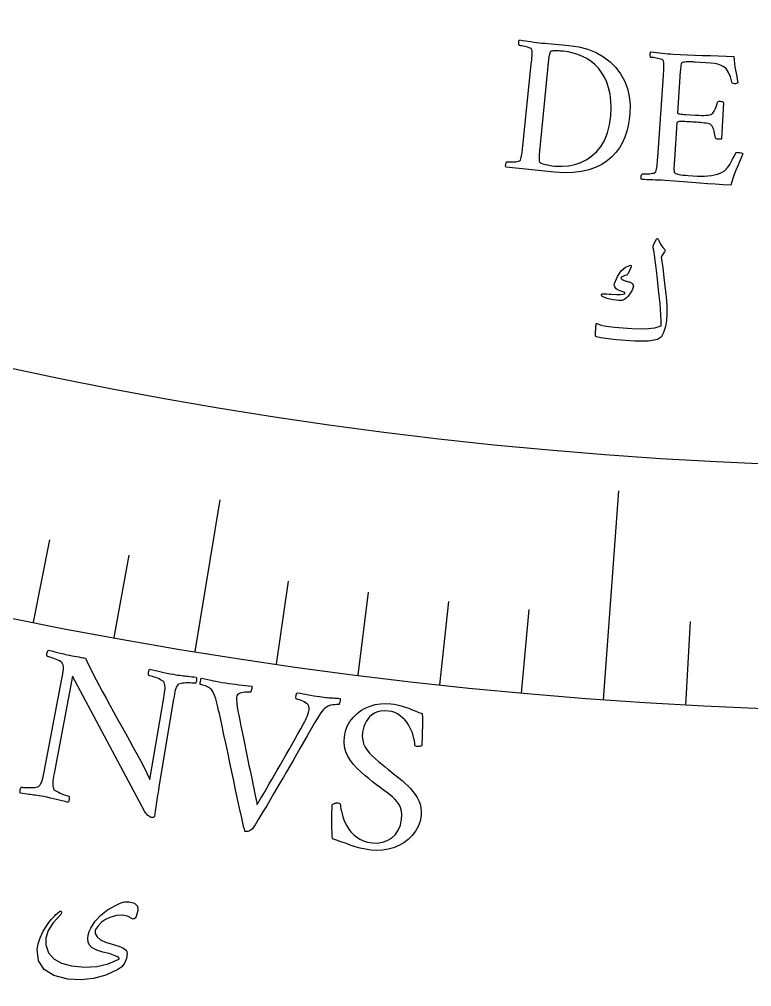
# Model space of a CAD drawing. Header units: millimetres. Extents: x -68 to 67, y -67 to 79.
# Drawn here: x -10.7 to -2.21, y -56.84 to -45.63 of the extents above; entities that cross this region are included whole.
import ezdxf

# ---------------------------------------------------------------- set-up
doc = ezdxf.new("R2010")
doc.units = ezdxf.units.MM
for name, color, linetype in [('CUT_OUTER', 1, 'Continuous'), ('ENGRAVE', 7, 'Continuous'), ('ENGRAVE_FINE', 8, 'Continuous'), ('TEXT', 5, 'Continuous')]:
    doc.layers.add(name, color=color, linetype=linetype)

msp = doc.modelspace()

# ---------------------------------------------------------------- linework, layer by layer
at = {"layer": 'CUT_OUTER'}
msp.add_arc((0, -0.0003), 67.4997, 179.84931, 4.094999, dxfattribs=at)
at = {"layer": 'ENGRAVE'}
for points in [[(-3.9238, -53.5189), (-3.7461, -51.0954)], [(-8.6594, -52.9592), (-8.3719, -51.2006)]]:
    msp.add_lwpolyline(points, dxfattribs=at)
for radius in [66.15, 66.15, 64.3781, 61.0875, 61.0875, 58.4888, 53.6625, 53.6625, 50.8275]:
    msp.add_circle((0, 0), radius, dxfattribs=at)
at = {"layer": 'ENGRAVE_FINE'}
for points in [[(-10.5358, -52.6181), (-10.345, -51.665)], [(-9.5992, -52.797), (-9.4253, -51.8406)], [(-7.7168, -53.1048), (-7.577, -52.1429)], [(-6.7716, -53.2335), (-6.649, -52.2693)], [(-5.8242, -53.3455), (-5.7187, -52.3792)], [(-4.8748, -53.4406), (-4.7865, -52.4726)], [(-2.9714, -53.5802), (-2.9176, -52.6097)]]:
    msp.add_lwpolyline(points, dxfattribs=at)
at = {"layer": 'TEXT'}
for points in [[(-4.3264, -45.9344), (-4.212, -45.951), (-4.107, -45.9783), (-4.0113, -46.0165), (-3.9247, -46.0657), (-3.8481, -46.124), (-3.7821, -46.19), (-3.7266, -46.2636), (-3.6817, -46.3449), (-3.6481, -46.4323), (-3.6263, -46.5244), (-3.6163, -46.6211), (-3.6184, -46.7225), (-3.6262, -46.7926), (-3.6388, -46.8614), (-3.6562, -46.929), (-3.6784, -46.9953), (-3.7063, -47.0591), (-3.7406, -47.1188), (-3.7815, -47.1746), (-3.8289, -47.2264), (-3.8835, -47.2731), (-3.9459, -47.3135), (-4.0161, -47.3475), (-4.0941, -47.3752), (-4.1806, -47.3952), (-4.2762, -47.4064), (-4.381, -47.4087), (-4.4948, -47.402), (-5.0549, -47.3455), (-5.0583, -47.3397), (-5.0601, -47.3323), (-5.0606, -47.3234), (-5.0595, -47.3128), (-5.0575, -47.3024), (-5.0549, -47.2938), (-5.0517, -47.2869), (-5.0481, -47.2819), (-5.0398, -47.2825), (-5.0285, -47.2831), (-5.0144, -47.2835), (-4.9973, -47.2838), (-4.979, -47.2837), (-4.961, -47.2828), (-4.9434, -47.2811), (-4.9261, -47.2786), (-4.911, -47.2755), (-4.8996, -47.2716), (-4.8922, -47.2671), (-4.8885, -47.2619), (-4.8829, -47.2476), (-4.8781, -47.2313), (-4.8741, -47.2129), (-4.8709, -47.1924), (-4.8681, -47.1704), (-4.8654, -47.1476), (-4.8628, -47.1239), (-4.8602, -47.0993), (-4.7623, -46.151), (-4.7598, -46.1263), (-4.7576, -46.1023), (-4.7555, -46.079), (-4.7537, -46.0565), (-4.7525, -46.0352), (-4.7526, -46.0161), (-4.7539, -45.9989), (-4.7563, -45.9838), (-4.7586, -45.9771), (-4.7648, -45.9708), (-4.7748, -45.9651), (-4.7887, -45.9597), (-4.8047, -45.9548), (-4.8212, -45.9503), (-4.8381, -45.9462), (-4.8555, -45.9424), (-4.8718, -45.9391), (-4.8853, -45.9366), (-4.8961, -45.9348), (-4.9042, -45.9338), (-4.9066, -45.928), (-4.9081, -45.9207), (-4.9088, -45.9117), (-4.9085, -45.9011), (-4.9074, -45.8906), (-4.9051, -45.8819), (-4.9018, -45.8751), (-4.8974, -45.8701), (-4.8643, -45.8749), (-4.8315, -45.8797), (-4.799, -45.8846), (-4.7668, -45.8896), (-4.7348, -45.8944), (-4.7031, -45.8988), (-4.6716, -45.9026), (-4.6404, -45.906), (-4.6066, -45.9093), (-4.5697, -45.9128), (-4.5298, -45.9164), (-4.4867, -45.9201), (-4.4433, -45.9239), (-4.4021, -45.9275), (-4.3631, -45.931), (-4.3264, -45.9344)], [(-4.5704, -46.175), (-4.6641, -47.1214), (-4.665, -47.1306), (-4.6661, -47.1422), (-4.6675, -47.1562), (-4.6691, -47.1726), (-4.6706, -47.1901), (-4.6717, -47.2074), (-4.6723, -47.2244), (-4.6725, -47.2412), (-4.6721, -47.2562), (-4.6713, -47.268), (-4.6701, -47.2766), (-4.6684, -47.2818), (-4.6598, -47.2911), (-4.6461, -47.2995), (-4.6272, -47.307), (-4.6032, -47.3135), (-4.5761, -47.3191), (-4.5478, -47.324), (-4.5185, -47.3281), (-4.4881, -47.3314), (-4.409, -47.3345), (-4.3325, -47.3287), (-4.2586, -47.3139), (-4.1872, -47.2901), (-4.12, -47.2571), (-4.0586, -47.2144), (-4.003, -47.1622), (-3.9531, -47.1003), (-3.911, -47.0285), (-3.8784, -46.9463), (-3.8553, -46.8536), (-3.8417, -46.7506), (-3.8374, -46.6593), (-3.84, -46.5746), (-3.8495, -46.4966), (-3.8659, -46.4251), (-3.8882, -46.3598), (-3.9154, -46.3002), (-3.9475, -46.2464), (-3.9845, -46.1982), (-4.0256, -46.1556), (-4.07, -46.1185), (-4.1175, -46.0867), (-4.1683, -46.0603), (-4.2216, -46.0389), (-4.2765, -46.022), (-4.333, -46.0096), (-4.3912, -46.0017), (-4.3993, -46.001), (-4.4102, -46.0002), (-4.4239, -45.9992), (-4.4404, -45.9981), (-4.458, -45.9972), (-4.4751, -45.9968), (-4.4917, -45.9968), (-4.5078, -45.9973), (-4.522, -45.9987), (-4.5329, -46.0012), (-4.5406, -46.0049), (-4.545, -46.0097), (-4.5492, -46.0218), (-4.5529, -46.0357), (-4.5561, -46.0515), (-4.5588, -46.0693), (-4.5612, -46.0882), (-4.5634, -46.1076), (-4.5656, -46.1274), (-4.5677, -46.1477), (-4.568, -46.1511), (-4.5684, -46.1545), (-4.5687, -46.1579), (-4.569, -46.1613), (-4.5694, -46.1647), (-4.5697, -46.1681), (-4.57, -46.1715), (-4.5704, -46.175)], [(-3.1166, -46.0346), (-3.0376, -46.0394), (-2.9547, -46.0435), (-2.8679, -46.0469), (-2.777, -46.0494), (-2.6848, -46.0519), (-2.5937, -46.055), (-2.5038, -46.0587), (-2.4151, -46.063), (-2.4113, -46.1047), (-2.4065, -46.1447), (-2.4008, -46.183), (-2.3941, -46.2197), (-2.3872, -46.2559), (-2.3805, -46.2926), (-2.3741, -46.3298), (-2.368, -46.3676), (-2.3749, -46.3723), (-2.3836, -46.3754), (-2.3942, -46.377), (-2.4068, -46.377), (-2.4197, -46.3754), (-2.429, -46.3719), (-2.435, -46.3666), (-2.4374, -46.3594), (-2.454, -46.2972), (-2.4748, -46.247), (-2.4998, -46.2088), (-2.5291, -46.1828), (-2.5621, -46.1649), (-2.5981, -46.1515), (-2.6371, -46.1424), (-2.6792, -46.1377), (-2.8669, -46.1264), (-2.875, -46.126), (-2.8859, -46.1255), (-2.8997, -46.125), (-2.9162, -46.1244), (-2.9338, -46.1241), (-2.9509, -46.1242), (-2.9675, -46.1248), (-2.9836, -46.1259), (-2.9977, -46.1277), (-3.0086, -46.1305), (-3.0161, -46.1345), (-3.0204, -46.1395), (-3.0242, -46.1516), (-3.0274, -46.1654), (-3.0301, -46.181), (-3.0321, -46.1983), (-3.0338, -46.2167), (-3.0354, -46.2353), (-3.0368, -46.2543), (-3.0382, -46.2735), (-3.0387, -46.2811), (-3.0391, -46.2878), (-3.0395, -46.2936), (-3.0398, -46.2986), (-3.0671, -46.7138), (-3.0655, -46.7181), (-3.0602, -46.7217), (-3.0512, -46.7248), (-3.0384, -46.7272), (-3.0233, -46.7291), (-3.0074, -46.7309), (-2.9906, -46.7324), (-2.9729, -46.7337), (-2.8574, -46.7409), (-2.8199, -46.7429), (-2.7868, -46.744), (-2.7581, -46.7443), (-2.7337, -46.7437), (-2.7129, -46.7419), (-2.695, -46.7385), (-2.68, -46.7335), (-2.6679, -46.7269), (-2.6578, -46.7184), (-2.6487, -46.7079), (-2.6406, -46.6954), (-2.6335, -46.6807), (-2.6268, -46.6637), (-2.6195, -46.6437), (-2.6119, -46.621), (-2.6038, -46.5954), (-2.6006, -46.5886), (-2.5941, -46.5839), (-2.5843, -46.5814), (-2.5713, -46.5812), (-2.5588, -46.5826), (-2.5483, -46.5853), (-2.5399, -46.5893), (-2.5336, -46.5947), (-2.5564, -47.0147), (-2.5623, -47.0184), (-2.5704, -47.0208), (-2.5808, -47.022), (-2.5933, -47.0219), (-2.6057, -47.0202), (-2.6153, -47.0166), (-2.6223, -47.0113), (-2.6266, -47.004), (-2.6326, -46.9738), (-2.6381, -46.9481), (-2.6431, -46.9269), (-2.6476, -46.9101), (-2.6518, -46.8967), (-2.6559, -46.8856), (-2.6598, -46.8768), (-2.6636, -46.8702), (-2.6675, -46.8651), (-2.6719, -46.8603), (-2.6767, -46.856), (-2.6819, -46.852), (-2.6892, -46.8474), (-2.7002, -46.8432), (-2.7149, -46.8396), (-2.7334, -46.8365), (-2.7542, -46.8337), (-2.7761, -46.8311), (-2.7989, -46.8287), (-2.8228, -46.8266), (-2.8468, -46.8246), (-2.8701, -46.8228), (-2.8927, -46.8212), (-2.9146, -46.8198), (-2.9298, -46.8189), (-2.9461, -46.8181), (-2.9633, -46.8174), (-2.9816, -46.8167), (-2.9997, -46.8163), (-3.0166, -46.8162), (-3.0322, -46.8165), (-3.0465, -46.8171), (-3.0586, -46.8186), (-3.0673, -46.8212), (-3.0727, -46.8251), (-3.0747, -46.8302), (-3.1026, -47.2545), (-3.1027, -47.2571), (-3.103, -47.2602), (-3.1032, -47.2639), (-3.1035, -47.2682), (-3.1045, -47.2853), (-3.1056, -47.3047), (-3.1067, -47.3264), (-3.1077, -47.3504), (-3.1081, -47.3729), (-3.1071, -47.39), (-3.1048, -47.4017), (-3.1011, -47.4081), (-3.0895, -47.4161), (-3.0764, -47.4226), (-3.0619, -47.4276), (-3.0461, -47.4312), (-3.0272, -47.4339), (-3.0034, -47.4365), (-2.975, -47.4389), (-2.9417, -47.4412), (-2.8337, -47.4478), (-2.7935, -47.4491), (-2.7535, -47.4485), (-2.7137, -47.4458), (-2.6741, -47.441), (-2.6366, -47.4342), (-2.6029, -47.4255), (-2.5733, -47.4148), (-2.5475, -47.4022), (-2.5216, -47.3857), (-2.4984, -47.3656), (-2.4778, -47.3417), (-2.46, -47.3141), (-2.4437, -47.2839), (-2.4275, -47.2525), (-2.4117, -47.2198), (-2.396, -47.1857), (-2.392, -47.1799), (-2.3852, -47.176), (-2.3757, -47.1739), (-2.3633, -47.1736), (-2.3445, -47.1754), (-2.3292, -47.1788), (-2.3174, -47.1836), (-2.3091, -47.1901), (-2.3278, -47.2356), (-2.3473, -47.2826), (-2.3675, -47.3309), (-2.3887, -47.3807), (-2.4085, -47.4293), (-2.4248, -47.4744), (-2.4377, -47.516), (-2.4471, -47.554), (-2.5379, -47.5489), (-2.6285, -47.5431), (-2.7186, -47.5366), (-2.8085, -47.5294), (-2.9011, -47.5219), (-2.9994, -47.5143), (-3.1035, -47.5068), (-3.2134, -47.4992), (-3.2516, -47.4968), (-3.2877, -47.495), (-3.3219, -47.4936), (-3.3541, -47.4929), (-3.3855, -47.4922), (-3.4175, -47.4909), (-3.4501, -47.4892), (-3.4832, -47.487), (-3.4867, -47.4813), (-3.4889, -47.474), (-3.4896, -47.4651), (-3.4889, -47.4545), (-3.4872, -47.444), (-3.4849, -47.4353), (-3.482, -47.4284), (-3.4785, -47.4232), (-3.4701, -47.4236), (-3.4589, -47.4238), (-3.4447, -47.4237), (-3.4277, -47.4235), (-3.4094, -47.4227), (-3.3914, -47.4212), (-3.3739, -47.4189), (-3.3567, -47.4159), (-3.3417, -47.4123), (-3.3305, -47.408), (-3.3231, -47.4032), (-3.3197, -47.3979), (-3.3145, -47.3835), (-3.3103, -47.367), (-3.3069, -47.3485), (-3.3044, -47.3279), (-3.3023, -47.3059), (-3.3004, -47.2829), (-3.2985, -47.2591), (-3.2967, -47.2345), (-3.2303, -46.2834), (-3.2287, -46.2587), (-3.2272, -46.2347), (-3.2259, -46.2113), (-3.2248, -46.1887), (-3.2244, -46.1675), (-3.2251, -46.1483), (-3.2269, -46.1312), (-3.2299, -46.1161), (-3.2324, -46.1095), (-3.2388, -46.1035), (-3.249, -46.098), (-3.2631, -46.0932), (-3.2792, -46.0888), (-3.2959, -46.0848), (-3.3129, -46.0812), (-3.3304, -46.078), (-3.3468, -46.0754), (-3.3604, -46.0733), (-3.3712, -46.0719), (-3.3793, -46.0711), (-3.3819, -46.0654), (-3.3837, -46.0581), (-3.3846, -46.0492), (-3.3848, -46.0386), (-3.3839, -46.028), (-3.382, -46.0193), (-3.3789, -46.0123), (-3.3746, -46.0072), (-3.3414, -46.0109), (-3.3085, -46.0146), (-3.2758, -46.0184), (-3.2435, -46.0224), (-3.2114, -46.0261), (-3.1795, -46.0294), (-3.1479, -46.0322), (-3.1166, -46.0346)], [(-3.2876, -48.1871), (-3.2803, -48.2039), (-3.2726, -48.22), (-3.2644, -48.2352), (-3.2558, -48.2496), (-3.2467, -48.2631), (-3.2369, -48.2758), (-3.2266, -48.2878), (-3.2156, -48.2989), (-3.2115, -48.3049), (-3.2104, -48.3118), (-3.2124, -48.3194), (-3.2175, -48.3277), (-3.2475, -48.3716), (-3.2505, -48.3763), (-3.2526, -48.3804), (-3.254, -48.3837), (-3.2545, -48.3864), (-3.2381, -48.5114), (-3.224, -48.6242), (-3.2122, -48.725), (-3.2028, -48.8137), (-3.1958, -48.8902), (-3.1914, -48.9544), (-3.1897, -49.0063), (-3.1905, -49.0459), (-3.1954, -49.1204), (-3.1983, -49.144), (-3.2023, -49.1675), (-3.2074, -49.1911), (-3.2138, -49.2147), (-3.2213, -49.2383), (-3.2303, -49.2619), (-3.2405, -49.2856), (-3.2522, -49.3092), (-3.3006, -49.3422), (-3.4037, -49.3597), (-3.5615, -49.3614), (-3.7739, -49.3469), (-3.84, -49.3395), (-3.901, -49.3309), (-3.957, -49.3211), (-4.0078, -49.3101), (-4.0123, -49.3077), (-4.0154, -49.3045), (-4.0171, -49.3005), (-4.0173, -49.2956), (-4.0168, -49.2722), (-4.0162, -49.2509), (-4.0155, -49.2318), (-4.0146, -49.2147), (-4.0136, -49.1996), (-4.0125, -49.1862), (-4.0112, -49.1746), (-4.0097, -49.1647), (-4.0086, -49.1591), (-4.0064, -49.1562), (-4.003, -49.1558), (-3.9985, -49.1579), (-3.9637, -49.1716), (-3.9185, -49.1831), (-3.8627, -49.1926), (-3.7964, -49.1999), (-3.5978, -49.2148), (-3.4417, -49.2165), (-3.3283, -49.2055), (-3.2575, -49.182), (-3.2546, -49.1357), (-3.2584, -49.051), (-3.269, -48.9278), (-3.2861, -48.7662), (-3.3044, -48.6042), (-3.3186, -48.4817), (-3.3289, -48.3986), (-3.3352, -48.3549), (-3.3372, -48.3429), (-3.3392, -48.3317), (-3.341, -48.3213), (-3.3427, -48.3116), (-3.3442, -48.3028), (-3.3457, -48.295), (-3.347, -48.2881), (-3.3482, -48.2822), (-3.3499, -48.2694), (-3.3495, -48.2573), (-3.3468, -48.2459), (-3.3419, -48.2353), (-3.3096, -48.1794), (-3.307, -48.1757), (-3.3043, -48.1733), (-3.3015, -48.1723), (-3.2986, -48.1726), (-3.2952, -48.1748), (-3.2922, -48.178), (-3.2897, -48.182), (-3.2876, -48.1871)], [(-3.6111, -48.4818), (-3.6083, -48.4824), (-3.6059, -48.4837), (-3.604, -48.4858), (-3.6025, -48.4886), (-3.6021, -48.491), (-3.6021, -48.4936), (-3.6025, -48.4963), (-3.6033, -48.4992), (-3.6409, -48.5774), (-3.6454, -48.5853), (-3.6499, -48.5913), (-3.6544, -48.5953), (-3.6591, -48.5974), (-3.6784, -48.6014), (-3.695, -48.6073), (-3.7089, -48.6152), (-3.7202, -48.6249), (-3.7227, -48.6303), (-3.7203, -48.6364), (-3.7131, -48.6432), (-3.701, -48.6508), (-3.6928, -48.6544), (-3.6843, -48.6578), (-3.6754, -48.6611), (-3.6663, -48.6641), (-3.6569, -48.6671), (-3.6469, -48.6698), (-3.6364, -48.6724), (-3.6255, -48.6749), (-3.5884, -48.6937), (-3.5786, -48.7276), (-3.596, -48.7765), (-3.6408, -48.8403), (-3.6588, -48.8589), (-3.676, -48.8732), (-3.6926, -48.8831), (-3.7084, -48.8887), (-3.7255, -48.891), (-3.7489, -48.8906), (-3.7786, -48.8876), (-3.8145, -48.8821), (-3.8328, -48.8788), (-3.8501, -48.8751), (-3.8665, -48.8708), (-3.8818, -48.8661), (-3.8962, -48.8611), (-3.9096, -48.8562), (-3.922, -48.8514), (-3.9335, -48.8467), (-3.9405, -48.842), (-3.9453, -48.8369), (-3.948, -48.8314), (-3.9486, -48.8256), (-3.9472, -48.8197), (-3.944, -48.8156), (-3.9391, -48.8134), (-3.9324, -48.8131), (-3.9112, -48.8134), (-3.8872, -48.8141), (-3.8603, -48.8151), (-3.8307, -48.8166), (-3.7754, -48.8193), (-3.732, -48.8193), (-3.7006, -48.8166), (-3.6812, -48.8113), (-3.6786, -48.8097), (-3.6771, -48.8074), (-3.6767, -48.8045), (-3.6774, -48.8009), (-3.6786, -48.7986), (-3.6809, -48.7964), (-3.6843, -48.7943), (-3.6889, -48.7924), (-3.7319, -48.7784), (-3.7499, -48.7717), (-3.765, -48.7636), (-3.7774, -48.7543), (-3.787, -48.7436), (-3.7949, -48.7313), (-3.7991, -48.7189), (-3.7998, -48.7065), (-3.7968, -48.6939), (-3.7626, -48.6102), (-3.7203, -48.5469), (-3.6698, -48.5042), (-3.6111, -48.4818)], [(-10.1161, -53.0014), (-10.0888, -53.0066), (-10.0619, -53.0117), (-10.0353, -53.0168), (-10.009, -53.0217), (-9.9845, -53.0262), (-9.9634, -53.0297), (-9.9456, -53.0322), (-9.9313, -53.0337), (-9.9158, -53.07), (-9.8958, -53.1135), (-9.8713, -53.164), (-9.8423, -53.2216), (-9.8095, -53.2849), (-9.7738, -53.3524), (-9.7352, -53.4242), (-9.6938, -53.5003), (-9.6504, -53.5792), (-9.6061, -53.6593), (-9.5609, -53.7406), (-9.5148, -53.8232), (-9.4685, -53.9061), (-9.423, -53.9883), (-9.3782, -54.0699), (-9.3341, -54.1507), (-9.2919, -54.2292), (-9.2527, -54.3036), (-9.2168, -54.3741), (-9.184, -54.4405), (-9.0245, -53.4951), (-9.0193, -53.4636), (-9.0151, -53.4356), (-9.0117, -53.411), (-9.0093, -53.3899), (-9.0085, -53.3708), (-9.0101, -53.3524), (-9.014, -53.3345), (-9.0202, -53.3171), (-9.0248, -53.3099), (-9.0331, -53.3021), (-9.0453, -53.2939), (-9.0612, -53.2852), (-9.0793, -53.2766), (-9.0979, -53.2684), (-9.1172, -53.2609), (-9.137, -53.2539), (-9.1558, -53.2478), (-9.1721, -53.2429), (-9.1859, -53.2393), (-9.1972, -53.2369), (-9.2002, -53.2291), (-9.2017, -53.2201), (-9.2014, -53.2098), (-9.1995, -53.1984), (-9.1969, -53.1873), (-9.1944, -53.1779), (-9.192, -53.1704), (-9.1898, -53.1646), (-9.1544, -53.1721), (-9.12, -53.1795), (-9.0868, -53.187), (-9.0547, -53.1943), (-9.0221, -53.2016), (-8.9874, -53.2087), (-8.9506, -53.2156), (-8.9116, -53.2224), (-8.8842, -53.2269), (-8.8594, -53.2308), (-8.8372, -53.2341), (-8.8176, -53.2368), (-8.7992, -53.2391), (-8.7805, -53.2413), (-8.7614, -53.2433), (-8.7419, -53.2453), (-8.7213, -53.2474), (-8.6987, -53.2498), (-8.674, -53.2525), (-8.6473, -53.2555), (-8.6459, -53.2616), (-8.645, -53.269), (-8.6446, -53.2776), (-8.6448, -53.2874), (-8.6459, -53.2977), (-8.6487, -53.3078), (-8.653, -53.3176), (-8.6589, -53.3271), (-8.6683, -53.3259), (-8.6814, -53.3248), (-8.6981, -53.3237), (-8.7186, -53.3226), (-8.7408, -53.3221), (-8.7626, -53.3223), (-8.7841, -53.3235), (-8.8053, -53.3255), (-8.8244, -53.3285), (-8.8399, -53.3325), (-8.8517, -53.3377), (-8.8599, -53.344), (-8.8701, -53.3573), (-8.8786, -53.3718), (-8.8854, -53.3875), (-8.8905, -53.4046), (-8.895, -53.4245), (-8.8999, -53.449), (-8.9052, -53.478), (-8.9109, -53.5115), (-9.0799, -54.5262), (-9.0857, -54.5609), (-9.0911, -54.5933), (-9.0961, -54.6235), (-9.1008, -54.6515), (-9.1051, -54.6781), (-9.1092, -54.7042), (-9.1131, -54.7299), (-9.1167, -54.7552), (-9.1203, -54.7813), (-9.1241, -54.8095), (-9.1281, -54.8397), (-9.1322, -54.8721), (-9.1349, -54.8764), (-9.1387, -54.8796), (-9.1437, -54.8815), (-9.1498, -54.8823), (-9.1559, -54.8825), (-9.1611, -54.8824), (-9.1652, -54.8822), (-9.1683, -54.8819), (-9.1742, -54.8801), (-9.1816, -54.8764), (-9.1905, -54.8708), (-9.2009, -54.8633), (-9.2121, -54.8535), (-9.2234, -54.8411), (-9.2347, -54.8261), (-9.246, -54.8084), (-10.0818, -53.2427), (-10.2958, -54.373), (-10.3015, -54.4044), (-10.306, -54.4321), (-10.3093, -54.4563), (-10.3115, -54.4769), (-10.3121, -54.4955), (-10.3108, -54.5136), (-10.3076, -54.5313), (-10.3025, -54.5485), (-10.298, -54.5558), (-10.2898, -54.5637), (-10.2778, -54.5721), (-10.2622, -54.5811), (-10.2443, -54.5902), (-10.2257, -54.5988), (-10.2063, -54.6072), (-10.1862, -54.6151), (-10.167, -54.6221), (-10.1504, -54.6277), (-10.1363, -54.6318), (-10.1248, -54.6344), (-10.1216, -54.6423), (-10.1199, -54.6512), (-10.1197, -54.6611), (-10.1211, -54.672), (-10.1234, -54.6828), (-10.1262, -54.6922), (-10.1293, -54.7001), (-10.1329, -54.7067), (-10.169, -54.6975), (-10.2039, -54.6886), (-10.2376, -54.6801), (-10.2699, -54.6719), (-10.3029, -54.664), (-10.3381, -54.6561), (-10.3757, -54.6482), (-10.4156, -54.6404), (-10.4428, -54.6354), (-10.468, -54.631), (-10.4912, -54.6274), (-10.5124, -54.6245), (-10.5323, -54.622), (-10.552, -54.6195), (-10.5713, -54.6171), (-10.5903, -54.6147), (-10.6105, -54.6121), (-10.6335, -54.609), (-10.6591, -54.6053), (-10.6875, -54.6011), (-10.6888, -54.5949), (-10.6895, -54.5875), (-10.6897, -54.5789), (-10.6893, -54.5691), (-10.6877, -54.5588), (-10.6846, -54.5488), (-10.6799, -54.5392), (-10.6736, -54.5299), (-10.6641, -54.5313), (-10.6509, -54.5327), (-10.634, -54.5339), (-10.6134, -54.535), (-10.591, -54.5357), (-10.5687, -54.5358), (-10.5464, -54.5352), (-10.5241, -54.5338), (-10.504, -54.5315), (-10.4881, -54.5279), (-10.4765, -54.523), (-10.469, -54.5167), (-10.4582, -54.5039), (-10.449, -54.4899), (-10.4413, -54.4748), (-10.4353, -54.4586), (-10.4299, -54.4394), (-10.4241, -54.4155), (-10.4179, -54.387), (-10.4112, -54.3537), (-10.2046, -53.2747), (-10.1984, -53.2412), (-10.1936, -53.2121), (-10.19, -53.1874), (-10.1878, -53.1671), (-10.1872, -53.1492), (-10.1886, -53.132), (-10.1918, -53.1154), (-10.1969, -53.0994), (-10.2013, -53.0909), (-10.21, -53.082), (-10.223, -53.0728), (-10.2403, -53.0633), (-10.26, -53.054), (-10.2799, -53.0454), (-10.3001, -53.0376), (-10.3206, -53.0306), (-10.3397, -53.0246), (-10.3554, -53.0199), (-10.3678, -53.0164), (-10.3769, -53.0143), (-10.3792, -53.0033), (-10.3798, -52.9926), (-10.3789, -52.9823), (-10.3764, -52.9722), (-10.3732, -52.9629), (-10.3699, -52.955), (-10.3665, -52.9484), (-10.363, -52.9431), (-10.323, -52.9523), (-10.2871, -52.9609), (-10.2552, -52.9688), (-10.2274, -52.9761), (-10.2011, -52.9829), (-10.1738, -52.9894), (-10.1455, -52.9955), (-10.1161, -53.0014)], [(-8.3088, -53.3225), (-8.269, -53.3284), (-8.2297, -53.3338), (-8.191, -53.3385), (-8.1528, -53.3426), (-8.1151, -53.3465), (-8.0777, -53.3504), (-8.0407, -53.3545), (-8.004, -53.3586), (-8.0028, -53.3653), (-8.0028, -53.3742), (-8.0039, -53.3854), (-8.0062, -53.3989), (-8.0092, -53.4118), (-8.0124, -53.4212), (-8.0159, -53.4271), (-8.0198, -53.4296), (-8.0265, -53.429), (-8.0366, -53.4287), (-8.0502, -53.4287), (-8.0672, -53.429), (-8.0857, -53.4301), (-8.104, -53.4326), (-8.122, -53.4364), (-8.1397, -53.4416), (-8.1554, -53.449), (-8.1675, -53.4593), (-8.1758, -53.4727), (-8.1804, -53.4891), (-8.1815, -53.5155), (-8.1787, -53.5536), (-8.1718, -53.6035), (-8.1609, -53.6651), (-8.1545, -53.6973), (-8.1472, -53.7343), (-8.1387, -53.7763), (-8.1293, -53.8232), (-8.119, -53.8738), (-8.1083, -53.9269), (-8.0972, -53.9825), (-8.0855, -54.0407), (-8.0735, -54.1001), (-8.0614, -54.1596), (-8.049, -54.2191), (-8.0364, -54.2785), (-8.024, -54.3369), (-8.0122, -54.3928), (-8.001, -54.4463), (-7.9903, -54.4975), (-7.9805, -54.5452), (-7.9715, -54.5883), (-7.9636, -54.6268), (-7.9566, -54.6608), (-7.9507, -54.6889), (-7.9463, -54.7098), (-7.9433, -54.7234), (-7.9417, -54.7298), (-7.9364, -54.7216), (-7.9271, -54.7067), (-7.914, -54.6849), (-7.8969, -54.6564), (-7.8767, -54.6223), (-7.854, -54.5837), (-7.829, -54.5408), (-7.8015, -54.4934), (-7.7721, -54.4426), (-7.7413, -54.3891), (-7.709, -54.3331), (-7.6752, -54.2745), (-7.6406, -54.2144), (-7.6059, -54.1538), (-7.571, -54.0927), (-7.5359, -54.0311), (-7.5014, -53.9702), (-7.4679, -53.9111), (-7.4355, -53.8538), (-7.4043, -53.7982), (-7.3927, -53.7773), (-7.3817, -53.7556), (-7.3712, -53.7332), (-7.3613, -53.71), (-7.3525, -53.6873), (-7.3457, -53.6664), (-7.3406, -53.6471), (-7.3374, -53.6296), (-7.3369, -53.61), (-7.341, -53.5925), (-7.3497, -53.5769), (-7.363, -53.5633), (-7.379, -53.5515), (-7.3958, -53.5411), (-7.4135, -53.5323), (-7.432, -53.525), (-7.4495, -53.5191), (-7.4642, -53.5146), (-7.476, -53.5115), (-7.485, -53.5098), (-7.4888, -53.505), (-7.491, -53.4975), (-7.4914, -53.487), (-7.4902, -53.4737), (-7.4877, -53.4602), (-7.4842, -53.4494), (-7.4799, -53.4411), (-7.4746, -53.4353), (-7.4414, -53.4414), (-7.4091, -53.4474), (-7.3778, -53.4534), (-7.3474, -53.4595), (-7.317, -53.4654), (-7.2856, -53.4709), (-7.2532, -53.476), (-7.2198, -53.4808), (-7.1924, -53.4844), (-7.1679, -53.4875), (-7.1464, -53.4899), (-7.1279, -53.4918), (-7.1109, -53.4934), (-7.0941, -53.4947), (-7.0774, -53.4958), (-7.0608, -53.4968), (-7.0433, -53.4978), (-7.024, -53.499), (-7.0028, -53.5005), (-6.9797, -53.5022), (-6.9785, -53.5089), (-6.9786, -53.5181), (-6.9799, -53.5296), (-6.9825, -53.5437), (-6.9857, -53.557), (-6.9887, -53.5664), (-6.9915, -53.5719), (-6.9941, -53.5735), (-7.0042, -53.573), (-7.0194, -53.5735), (-7.0397, -53.5749), (-7.065, -53.5773), (-7.0918, -53.5819), (-7.1163, -53.5901), (-7.1386, -53.6018), (-7.1587, -53.6171), (-7.1731, -53.6316), (-7.1901, -53.6525), (-7.2097, -53.6797), (-7.2319, -53.7132), (-7.2549, -53.7496), (-7.2767, -53.7853), (-7.2973, -53.8203), (-7.3167, -53.8547), (-7.3616, -53.9344), (-7.4047, -54.0107), (-7.4461, -54.0836), (-7.4855, -54.1532), (-7.5239, -54.2205), (-7.5618, -54.2865), (-7.5993, -54.3513), (-7.6364, -54.4148), (-7.6736, -54.4782), (-7.7115, -54.5429), (-7.7502, -54.6087), (-7.7896, -54.6757), (-7.8307, -54.7451), (-7.8743, -54.818), (-7.9205, -54.8945), (-7.9693, -54.9745), (-7.9831, -54.9954), (-7.9969, -55.0124), (-8.0105, -55.0255), (-8.0242, -55.0346), (-8.0377, -55.0406), (-8.051, -55.0444), (-8.0642, -55.0459), (-8.0772, -55.0452), (-8.0808, -55.0436), (-8.0837, -55.04), (-8.086, -55.0343), (-8.0877, -55.0266), (-8.0892, -55.0185), (-8.0908, -55.0114), (-8.0925, -55.0055), (-8.0945, -55.0007), (-8.1202, -54.8849), (-8.1448, -54.7729), (-8.1683, -54.6649), (-8.1909, -54.5607), (-8.2129, -54.4581), (-8.235, -54.3546), (-8.2572, -54.2502), (-8.2794, -54.145), (-8.3024, -54.0367), (-8.3268, -53.9228), (-8.3526, -53.8034), (-8.3798, -53.6786), (-8.3879, -53.6402), (-8.3962, -53.6039), (-8.4046, -53.5694), (-8.4131, -53.537), (-8.4222, -53.506), (-8.4322, -53.4762), (-8.4432, -53.4476), (-8.4552, -53.4201), (-8.4612, -53.4092), (-8.4698, -53.3988), (-8.4811, -53.389), (-8.4951, -53.3797), (-8.5103, -53.3712), (-8.5256, -53.3637), (-8.5409, -53.3571), (-8.5561, -53.3516), (-8.5704, -53.347), (-8.5828, -53.3434), (-8.5932, -53.3407), (-8.6017, -53.339), (-8.6024, -53.3367), (-8.6022, -53.3301), (-8.6009, -53.3192), (-8.5986, -53.3041), (-8.596, -53.2888), (-8.5937, -53.2776), (-8.5918, -53.2705), (-8.5901, -53.2674), (-8.5496, -53.2753), (-8.5127, -53.2828), (-8.4794, -53.2898), (-8.4497, -53.2964), (-8.42, -53.3028), (-8.3866, -53.3093), (-8.3496, -53.3159), (-8.3088, -53.3225)], [(-6.3898, -53.5654), (-6.3525, -53.5704), (-6.3187, -53.5762), (-6.2882, -53.5826), (-6.2612, -53.5898), (-6.2358, -53.5977), (-6.2102, -53.6065), (-6.1844, -53.616), (-6.1583, -53.6265), (-6.1305, -53.6378), (-6.0994, -53.6501), (-6.0651, -53.6635), (-6.0275, -53.6778), (-6.0259, -53.728), (-6.0251, -53.7788), (-6.0252, -53.8304), (-6.0261, -53.8827), (-6.0276, -53.9319), (-6.029, -53.9746), (-6.0306, -54.0105), (-6.0321, -54.0397), (-6.033, -54.0457), (-6.0366, -54.0506), (-6.0429, -54.0544), (-6.0521, -54.057), (-6.0621, -54.0588), (-6.071, -54.0598), (-6.079, -54.0601), (-6.0858, -54.0598), (-6.0942, -54.0582), (-6.1014, -54.0554), (-6.1076, -54.0515), (-6.1126, -54.0463), (-6.1137, -54.0218), (-6.1171, -53.995), (-6.1228, -53.966), (-6.1308, -53.9347), (-6.1412, -53.9026), (-6.154, -53.8708), (-6.1692, -53.8394), (-6.1868, -53.8084), (-6.2069, -53.7786), (-6.2295, -53.7509), (-6.2545, -53.7255), (-6.282, -53.7021), (-6.312, -53.682), (-6.3446, -53.6664), (-6.3798, -53.6551), (-6.4176, -53.6482), (-6.4656, -53.6452), (-6.509, -53.6483), (-6.5477, -53.6575), (-6.5817, -53.6727), (-6.6115, -53.6926), (-6.6376, -53.7155), (-6.6598, -53.7414), (-6.6783, -53.7705), (-6.6934, -53.8011), (-6.7052, -53.8317), (-6.7139, -53.8625), (-6.7193, -53.8933), (-6.7221, -53.9418), (-6.7178, -53.9868), (-6.7065, -54.0286), (-6.6881, -54.0669), (-6.6643, -54.1028), (-6.6367, -54.1372), (-6.6054, -54.1701), (-6.5703, -54.2014), (-6.5332, -54.2321), (-6.496, -54.2632), (-6.4586, -54.2946), (-6.421, -54.3263), (-6.3919, -54.3498), (-6.3613, -54.3744), (-6.3292, -54.4001), (-6.2956, -54.427), (-6.2615, -54.4551), (-6.2283, -54.4843), (-6.1957, -54.5148), (-6.164, -54.5464), (-6.1343, -54.5795), (-6.108, -54.6143), (-6.0851, -54.6508), (-6.0656, -54.6891), (-6.0507, -54.7291), (-6.0415, -54.7709), (-6.038, -54.8146), (-6.0402, -54.86), (-6.0523, -54.9257), (-6.0734, -54.9864), (-6.1037, -55.0419), (-6.1431, -55.0924), (-6.1896, -55.1371), (-6.2409, -55.1753), (-6.2972, -55.207), (-6.3585, -55.2323), (-6.4226, -55.2505), (-6.4878, -55.2613), (-6.5539, -55.2645), (-6.6209, -55.2601), (-6.6838, -55.2508), (-6.745, -55.2379), (-6.8047, -55.2217), (-6.8627, -55.2019), (-6.9185, -55.1812), (-6.9713, -55.1622), (-7.0212, -55.1448), (-7.0681, -55.129), (-7.0708, -55.0901), (-7.0728, -55.05), (-7.0741, -55.0087), (-7.0748, -54.9661), (-7.075, -54.9243), (-7.0749, -54.8851), (-7.0744, -54.8486), (-7.0737, -54.8148), (-7.0727, -54.7853), (-7.0718, -54.7621), (-7.0708, -54.7451), (-7.0698, -54.7343), (-7.0623, -54.7289), (-7.0544, -54.7242), (-7.0461, -54.7199), (-7.0374, -54.7162), (-7.0285, -54.7134), (-7.0195, -54.7117), (-7.0105, -54.7111), (-7.0016, -54.7117), (-6.9913, -54.7145), (-6.9837, -54.7198), (-6.9786, -54.7278), (-6.9762, -54.7384), (-6.9738, -54.7587), (-6.9698, -54.7827), (-6.964, -54.8103), (-6.9566, -54.8415), (-6.947, -54.8749), (-6.9344, -54.9093), (-6.919, -54.9444), (-6.9008, -54.9804), (-6.8791, -55.0157), (-6.8535, -55.0487), (-6.824, -55.0793), (-6.7905, -55.1077), (-6.7524, -55.1324), (-6.7089, -55.152), (-6.6599, -55.1665), (-6.6056, -55.1759), (-6.546, -55.1778), (-6.4891, -55.1691), (-6.435, -55.1498), (-6.3836, -55.1198), (-6.3388, -55.0797), (-6.3044, -55.0301), (-6.2805, -54.971), (-6.2669, -54.9024), (-6.2642, -54.8522), (-6.2681, -54.8071), (-6.2786, -54.7671), (-6.2957, -54.7322), (-6.3179, -54.7006), (-6.3439, -54.6705), (-6.3736, -54.642), (-6.407, -54.6149), (-6.443, -54.5882), (-6.4803, -54.5606), (-6.5189, -54.5322), (-6.5588, -54.5029), (-6.603, -54.4682), (-6.6479, -54.4318), (-6.6933, -54.3938), (-6.7392, -54.3543), (-6.7832, -54.3127), (-6.8227, -54.2685), (-6.8579, -54.2217), (-6.8886, -54.1723), (-6.9125, -54.1201), (-6.9272, -54.0649), (-6.9328, -54.0065), (-6.9292, -53.9451), (-6.9166, -53.881), (-6.8958, -53.8224), (-6.8669, -53.7692), (-6.8299, -53.7214), (-6.7867, -53.6794), (-6.7391, -53.6437), (-6.687, -53.6143), (-6.6305, -53.591), (-6.5714, -53.5743), (-6.5116, -53.5645), (-6.4511, -53.5615), (-6.3898, -53.5654)], [(-9.3928, -56.0512), (-9.4432, -56.0243), (-9.5026, -56.0135), (-9.571, -56.0188), (-9.6487, -56.04), (-9.6999, -56.0642), (-9.7445, -56.0958), (-9.7827, -56.1349), (-9.8143, -56.1815), (-9.8184, -56.1912), (-9.8204, -56.2017), (-9.8205, -56.2129), (-9.8185, -56.225), (-9.7984, -56.2649), (-9.759, -56.2992), (-9.7002, -56.3278), (-9.622, -56.3508), (-9.5447, -56.3726), (-9.49, -56.3974), (-9.4581, -56.4254), (-9.4488, -56.4566), (-9.4573, -56.5172), (-9.4783, -56.569), (-9.5117, -56.6118), (-9.5575, -56.6457), (-9.6959, -56.7087), (-9.8389, -56.7477), (-9.9863, -56.7629), (-10.1382, -56.7542), (-10.2984, -56.7138), (-10.4109, -56.6434), (-10.4755, -56.5433), (-10.4922, -56.4136), (-10.482, -56.346), (-10.4587, -56.2749), (-10.4224, -56.2002), (-10.3731, -56.1219), (-10.357, -56.1006), (-10.3408, -56.0801), (-10.3245, -56.0605), (-10.308, -56.0418), (-10.2912, -56.0239), (-10.2741, -56.0067), (-10.2565, -55.9902), (-10.2386, -55.9745), (-10.2294, -55.9683), (-10.2218, -55.9664), (-10.2159, -55.969), (-10.2116, -55.976), (-10.21, -55.9839), (-10.2106, -55.9915), (-10.2135, -55.9986), (-10.2187, -56.0054), (-10.3065, -56.1022), (-10.3649, -56.1933), (-10.3937, -56.2788), (-10.3928, -56.3587), (-10.359, -56.4488), (-10.2979, -56.5192), (-10.2093, -56.5698), (-10.0935, -56.6004), (-9.9407, -56.6152), (-9.7997, -56.6082), (-9.6705, -56.5795), (-9.5533, -56.5291), (-9.5459, -56.5244), (-9.5426, -56.519), (-9.5432, -56.513), (-9.5477, -56.5063), (-9.5682, -56.4918), (-9.6054, -56.4761), (-9.6592, -56.4592), (-9.7297, -56.4412), (-9.8009, -56.4197), (-9.8535, -56.3933), (-9.8874, -56.3621), (-9.9028, -56.326), (-9.9058, -56.2862), (-9.9014, -56.2458), (-9.8897, -56.2047), (-9.8707, -56.1631), (-9.8188, -56.0838), (-9.754, -56.0137), (-9.6764, -55.9528), (-9.5859, -55.9011), (-9.5621, -55.8892), (-9.5394, -55.8793), (-9.5176, -55.8713), (-9.4968, -55.8653), (-9.4771, -55.8611), (-9.4585, -55.8586), (-9.4411, -55.8578), (-9.4248, -55.8588), (-9.3631, -55.8752), (-9.3293, -55.9092), (-9.3233, -55.9609), (-9.3452, -56.0302), (-9.3561, -56.0481), (-9.3676, -56.0575), (-9.3798, -56.0586), (-9.3928, -56.0512)]]:
    msp.add_lwpolyline(points, close=True, dxfattribs=at)

doc.saveas('drawing.dxf')
